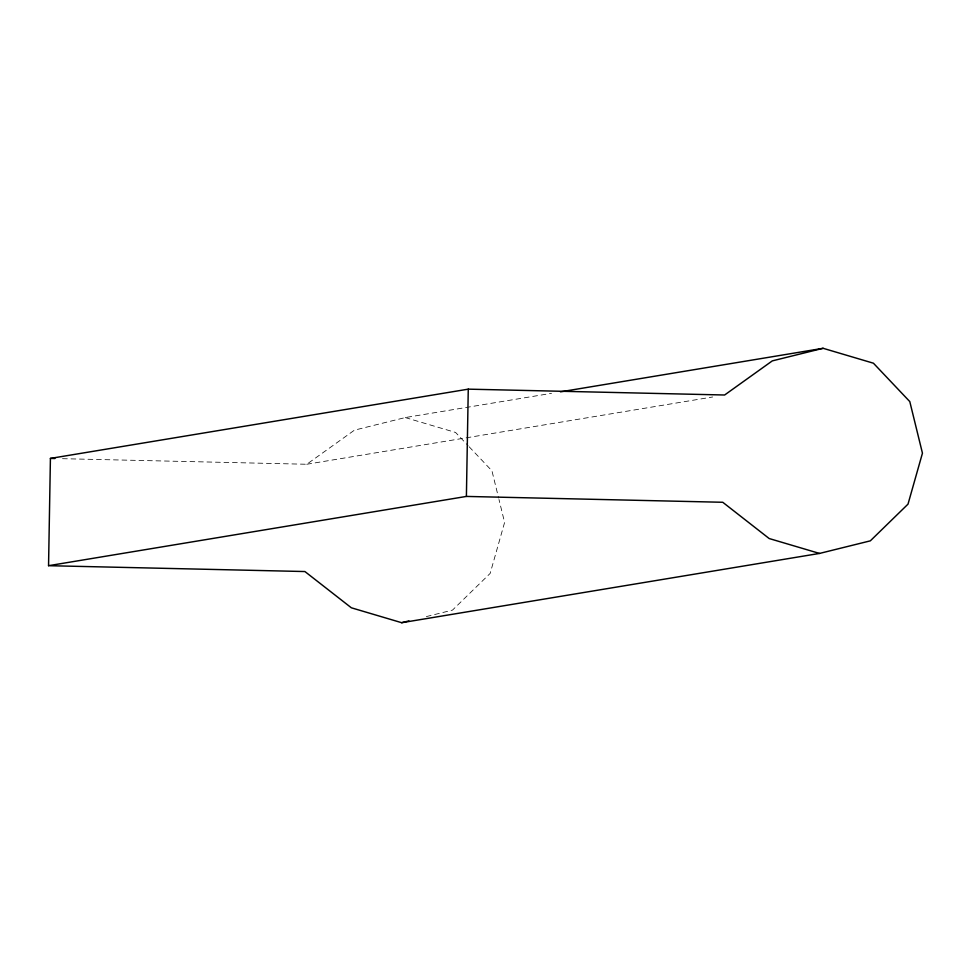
<?xml version="1.0" encoding="UTF-8"?>
<svg xmlns="http://www.w3.org/2000/svg" width="971" height="971" viewBox="0 0 971 971"><rect width="100%" height="100%" fill="white"/><g stroke="black" fill="none" stroke-linecap="round" stroke-linejoin="round"><path stroke-width="0.73" stroke-dasharray="4.86 3.64" d="M62.484 458.688L306.775 464.259L354.451 430.153L405.259 417.566L551.504 393.328M426.354 616.585L452.486 610.116L490.161 573.412L504.604 522.447L498.985 499.507M306.775 464.259L712.678 396.981M405.259 417.566L455.593 432.459L468.058 445.628M469.102 446.721L491.957 470.85L498.633 498.074"/><path stroke-width="1.46" d="M48.55 565.692L50.419 458.409L468.265 389.153L724.621 395.003L772.297 360.884L823.105 348.298L873.427 363.203L909.791 401.581L922.45 453.178L908.006 504.143L870.332 540.847L819.524 553.434L401.678 622.702L351.356 607.797L304.906 571.543L48.55 565.692L466.396 496.424L722.752 502.274L769.19 538.541L819.524 553.434M466.396 496.424L468.265 389.153M401.678 622.702L408.937 620.894M560.461 391.847L823.105 348.298M50.419 458.409L54.946 458.518"/></g></svg>
